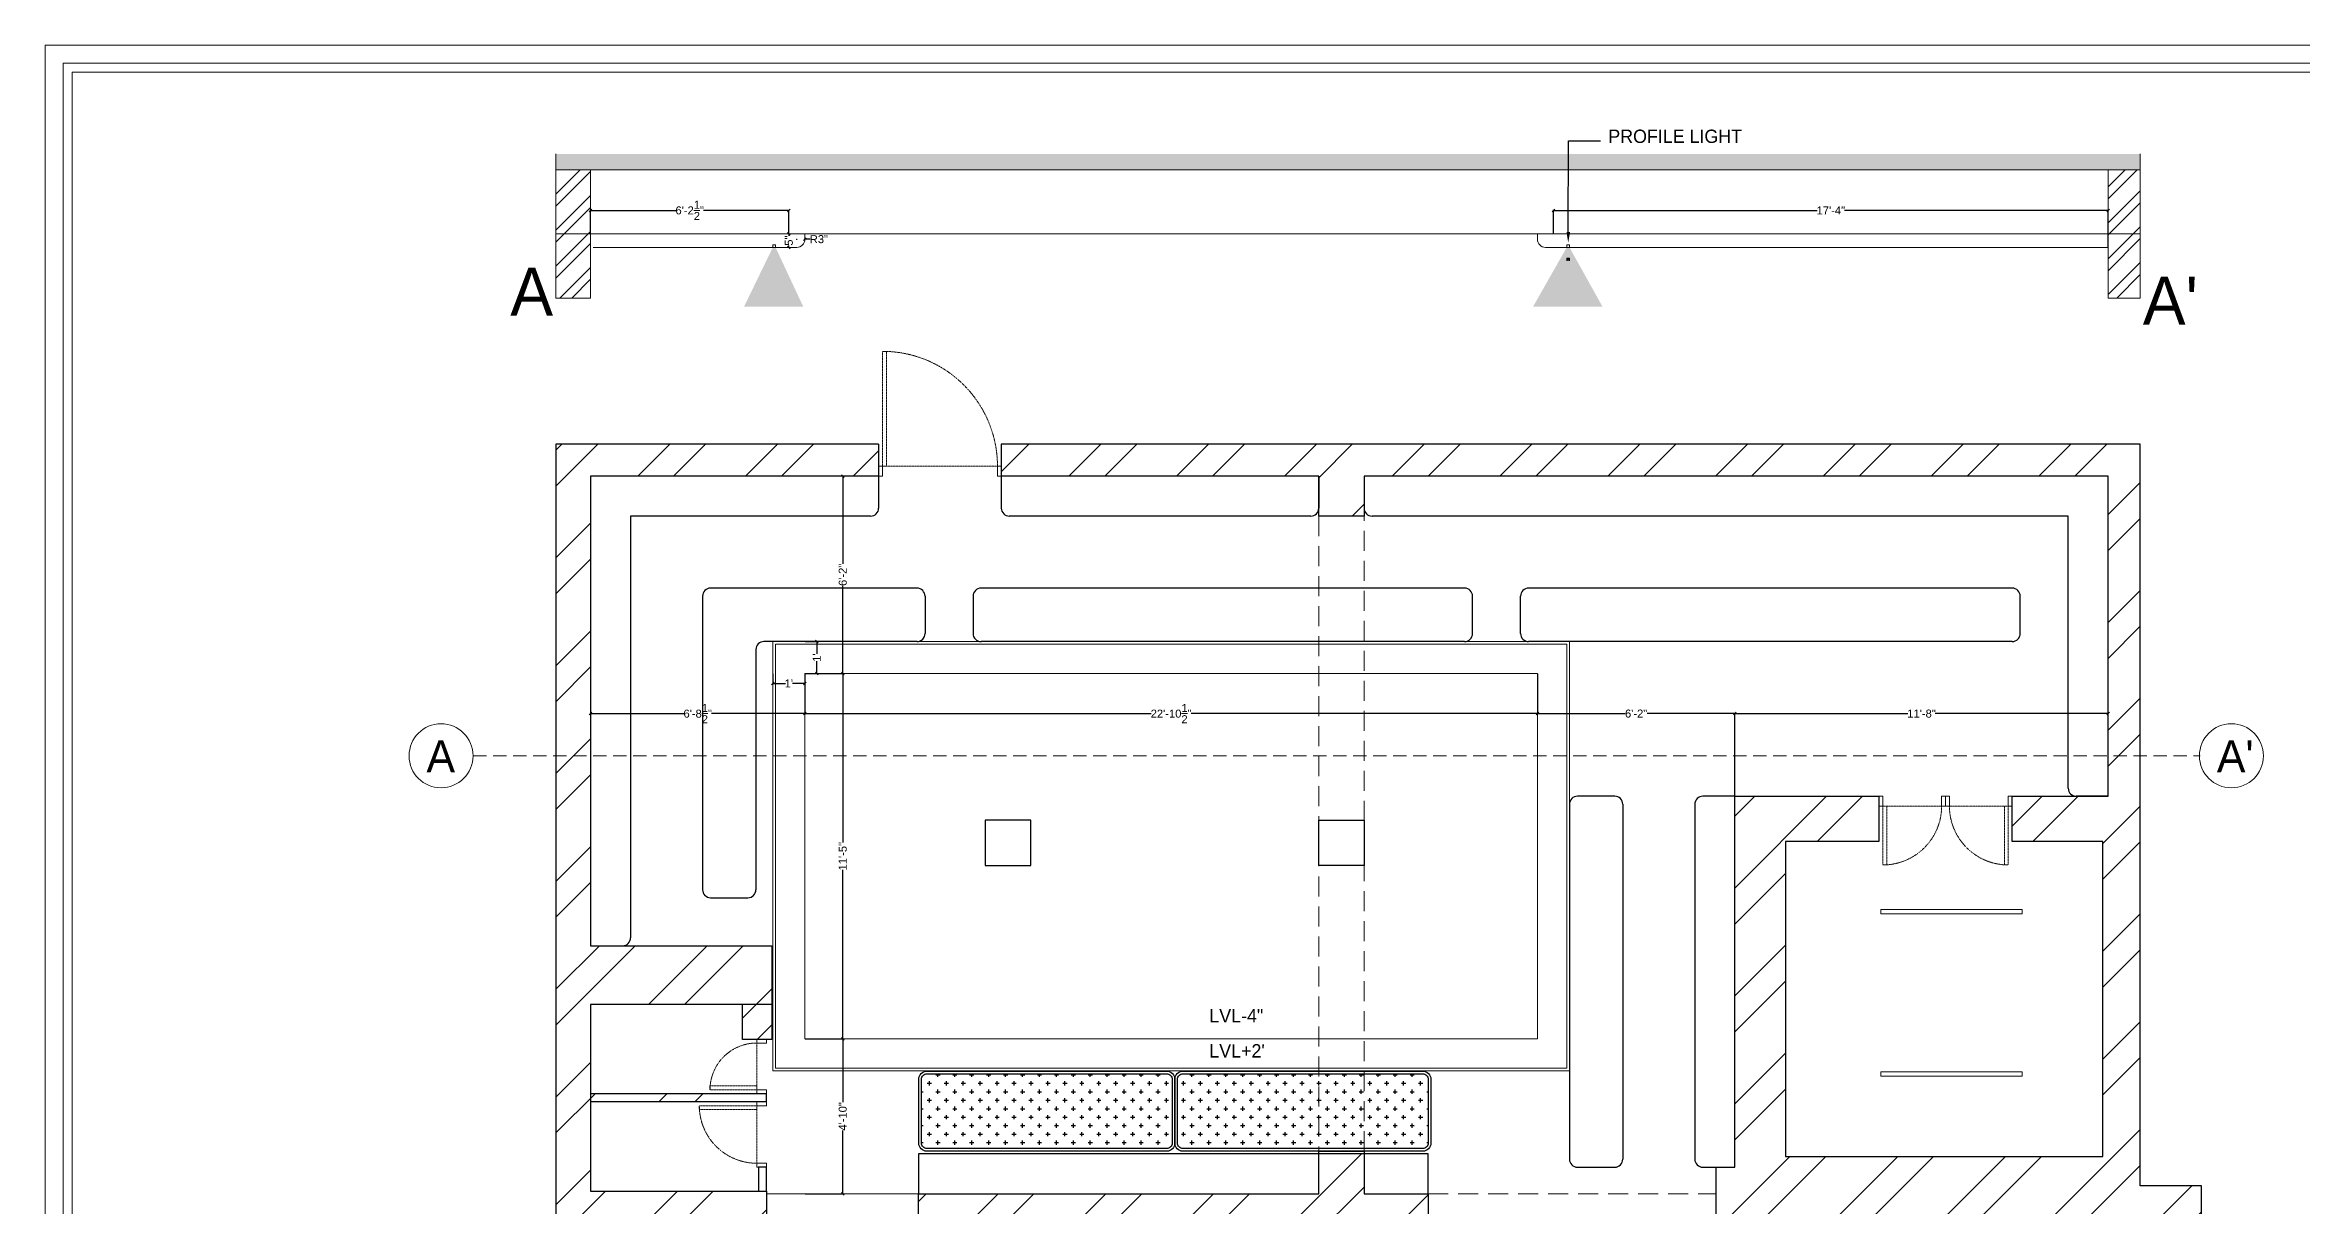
# Model space of a CAD drawing. Header units: inches. Extents: x -4677 to 18437, y -5264 to 2453.
# Drawn here: x 1820 to 2666, y 354 to 789 of the extents above; entities that cross this region are included whole.
import ezdxf
from ezdxf import colors
from ezdxf.entities.mleader import LeaderData, LeaderLine
from ezdxf.math import Vec2, Vec3

# ---------------------------------------------------------------- set-up
doc = ezdxf.new("R2010")
doc.units = ezdxf.units.IN
for name, pattern in [('AUDIT_D_060311083008-3', [0]), ('DASHED', [0.75, 0.5, -0.25]), ('DASHED2', [0.375, 0.25, -0.125]), ('HIDDEN', [0.375, 0.25, -0.125])]:
    doc.linetypes.add(name, pattern=pattern)
for name, color, linetype in [('A-DOOR', 251, 'AUDIT_D_060311083008-3'), ('A-Door-Frame', 1, 'Continuous'), ('A-Door-Swing', 8, 'HIDDEN'), ('IEL-HATCH-002', 7, 'Continuous')]:
    doc.layers.add(name, color=color, linetype=linetype)
doc.layers.add('FURNI', color=140, linetype='Continuous', lineweight=18)
doc.styles.add('HEMI', font='stylu.ttf')
doc.styles.get("Standard").update_dxf_attribs({"font": 'arial.ttf'})
doc.dimstyles.get("Standard").update_dxf_attribs({"dimtxt": 3, "dimasz": 1, "dimexe": 0.18, "dimexo": 0.0625, "dimgap": 0.09, "dimtad": 0, "dimdec": 1, "dimzin": 0, "dimdsep": 46, "dimlunit": 4, "dimtxsty": 'Standard', "dimblk": 'OBLIQUE', "dimcen": 0.09, "dimclrd": 5, "dimclre": 5, "dimclrt": 5, "dimadec": 0, "dimazin": 0, "dimtfac": 1, "dimtdec": 1, "dimtofl": 0, "dimtmove": 0, "dimatfit": 3, "dimldrblk": 'OBLIQUE', "dimfxl": 1, "dimtolj": 1, "dimtzin": 0, "dimarcsym": 0})
pattern_1 = [(0, (297.657, 0), (0, 6.985), [5.08, -1.905]), (90, (297.657, 0), (-6.985, 4e-16), [5.08, -1.905])]

# ---------------------------------------------------------------- blocks, each defined once
blk = doc.blocks.new('*U7')
at = {"layer": 'A-Door-Frame', "lineweight": 5}
for p, q in [((0, -100), (0, 0)), ((668, -100), (668, 0))]:
    blk.add_line(p, q, dxfattribs=at)
for points in [[(0, -100), (40, -100), (40, 0), (0, 0)], [(668, -100), (628, -100), (628, 0), (668, 0)]]:
    blk.add_lwpolyline(points, dxfattribs=at)
at = {"layer": 'A-Door-Swing', "linetype": 'DASHED2', "lineweight": 5}
blk.add_line((45, 0), (633, 0), dxfattribs=at)
blk.add_lwpolyline([(40, 0), (40, 588), (80, 588), (80, 0)], close=True, dxfattribs=at)
blk.add_arc((40, 0), 588, 360, 90, dxfattribs=at)
blk = doc.blocks.new('*U8')
at = {"layer": 'A-Door-Frame', "lineweight": 5}
for p, q in [((0, -100), (0, 0)), ((559, -100), (559, 0))]:
    blk.add_line(p, q, dxfattribs=at)
for points in [[(0, -100), (40, -100), (40, 0), (0, 0)], [(559, -100), (519, -100), (519, 0), (559, 0)]]:
    blk.add_lwpolyline(points, dxfattribs=at)
at = {"layer": 'A-Door-Swing', "linetype": 'DASHED2', "lineweight": 5}
blk.add_line((44, 0), (523, 0), dxfattribs=at)
blk.add_lwpolyline([(40, 0), (40, 479), (80, 479), (80, 0)], close=True, dxfattribs=at)
blk.add_arc((40, 0), 479, 360, 90, dxfattribs=at)
blk = doc.blocks.new('*U12')
at = {"layer": 'A-Door-Frame', "lineweight": 5}
for p, q in [((0, -100), (0, 0)), ((682, -100), (682, 0))]:
    blk.add_line(p, q, dxfattribs=at)
for points in [[(0, -100), (40, -100), (40, 0), (0, 0)], [(682, -100), (642, -100), (642, 0), (682, 0)]]:
    blk.add_lwpolyline(points, dxfattribs=at)
at = {"layer": 'A-Door-Swing', "linetype": 'DASHED2', "lineweight": 5}
blk.add_line((45, 0), (647, 0), dxfattribs=at)
blk.add_lwpolyline([(40, 0), (40, 602), (80, 602), (80, 0)], close=True, dxfattribs=at)
blk.add_arc((40, 0), 602, 360, 90, dxfattribs=at)
blk = doc.blocks.new('*U9')
at = {"layer": 'A-Door-Frame', "lineweight": 5}
for p, q in [((0, -100), (0, 0)), ((1255, -100), (1255, 0))]:
    blk.add_line(p, q, dxfattribs=at)
for points in [[(0, -100), (40, -100), (40, 0), (0, 0)], [(1255, -100), (1215, -100), (1215, 0), (1255, 0)]]:
    blk.add_lwpolyline(points, dxfattribs=at)
at = {"layer": 'A-Door-Swing', "linetype": 'DASHED2', "lineweight": 5}
blk.add_line((51, 0), (1225, 0), dxfattribs=at)
blk.add_lwpolyline([(40, 0), (40, 1175), (80, 1175), (80, 0)], close=True, dxfattribs=at)
blk.add_arc((40, 0), 1175, 360, 90, dxfattribs=at)
blk = doc.blocks.new('wef')
at = {"layer": 'IEL-HATCH-002', "true_color": 0xc7c8ca, "transparency": 33554687}
h = blk.add_hatch(dxfattribs=at)
h.set_pattern_fill('ANSI32', color=9, scale=3)
h.paths.add_polyline_path([(9186.53, 855.43), (9120.53, 855.43), (9120.53, 925.43), (9177.53, 925.43), (9188.53, 925.43), (9188.53, 947.43), (9120.53, 947.43), (9120.53, 1123.43), (9228.53, 1123.43), (9228.53, 1135.43), (9107.53, 1135.43), (9107.53, 641.43), (9283.53, 641.43), (9283.53, 644.43), (9283.53, 769.43), (9283.53, 787.43), (9268.53, 787.43), (9268.53, 653.43), (9256.53, 653.43), (9119.53, 653.43), (9119.53, 838.43), (9131.53, 838.43), (9186.53, 838.43)])
h.paths.add_polyline_path([(9701.53, 1135.43), (9274.53, 1135.43), (9274.53, 1123.43), (9393.53, 1123.43), (9393.53, 1111.43), (9393.53, 1108.43), (9410.53, 1108.43), (9410.53, 1123.43), (9689.53, 1123.43), (9689.53, 1003.43), (9677.53, 1003.43), (9653.53, 1003.43), (9653.53, 986.43), (9687.53, 986.43), (9687.53, 868.43), (9568.53, 868.43), (9568.53, 986.43), (9603.53, 986.43), (9603.53, 1003.43), (9549.53, 1003.43), (9549.53, 864.43), (9542.53, 864.43), (9542.53, 845.43), (9712.53, 845.43), (9712.53, 662.43), (9559.53, 662.43), (9559.53, 674.43), (9559.53, 677.43), (9542.53, 677.43), (9542.53, 662.43), (9518.53, 662.43), (9460.53, 662.43), (9460.53, 643.43), (9724.53, 643.43), (9724.53, 857.43), (9701.53, 857.43)])
h.paths.add_polyline_path([(9434.53, 854.43), (9410.53, 854.43), (9410.53, 869.43), (9393.53, 869.43), (9393.53, 854.43), (9359.53, 854.43), (9243.53, 854.43), (9243.53, 837.43), (9268.53, 837.43), (9268.53, 832.43), (9283.53, 832.43), (9283.53, 837.43), (9359.53, 837.43), (9434.53, 837.43)])
h.paths.add_polyline_path([(9365.53, 662.43), (9330.53, 662.43), (9330.53, 644.43), (9365.53, 644.43)], flags=17)
h.paths.add_polyline_path([(9374.53, 837.43), (9371.53, 837.43), (9371.53, 772.43), (9374.53, 772.43)], flags=17)
h.paths.add_polyline_path([(9374.53, 772.43), (9371.53, 772.43), (9283.53, 772.43), (9283.53, 769.43), (9374.53, 769.43)], flags=17)
h.paths.add_polyline_path([(9188.53, 925.43), (9177.53, 925.43), (9177.53, 912.32), (9182.86, 912.32), (9182.86, 912.43), (9186.53, 912.43), (9188.53, 912.32)], flags=17)
h.paths.add_polyline_path([(9186.53, 891.93), (9182.86, 891.93), (9120.53, 891.93), (9120.53, 888.93), (9186.53, 888.93)], flags=17)
h.paths.add_polyline_path([(9186.53, 864.43), (9183.53, 864.43), (9183.53, 855.43), (9186.53, 855.43)], flags=17)
at = {"layer": 'IEL-HATCH-002', "true_color": 0x939598, "transparency": 33554687}
h = blk.add_hatch(dxfattribs=at)
h.set_pattern_fill('CROSS', color=252, scale=0.5)
h.set_pattern_definition([(0, (1090.145, 0), (3.175, 3.175), [1.5875, -4.7625]), (90, (1090.939, -0.7937), (-3.175, 3.175), [1.5875, -4.7625])])
h.paths.add_polyline_path([(9338.58, 897.43, 0.414214), (9336.58, 899.43), (9246.58, 899.43, 0.414214), (9244.58, 897.43), (9244.58, 873.43, 0.414214), (9246.58, 871.43), (9336.58, 871.43, 0.414214), (9338.58, 873.43)])
h.paths.add_polyline_path([(9434.58, 897.43, 0.414214), (9432.58, 899.43), (9342.58, 899.43, 0.414214), (9340.58, 897.43), (9340.58, 873.43, 0.414214), (9342.58, 871.43), (9432.58, 871.43, 0.414214), (9434.58, 873.43)])
at = {"color": 252, "true_color": 0x939598}
for p, q in [((9228.53, 1135.43), (9107.53, 1135.43)), ((9107.53, 1135.43), (9107.53, 641.43)), ((9228.53, 1135.43), (9228.53, 1123.43)), ((9701.53, 1135.43), (9274.53, 1135.43)), ((9274.53, 1135.43), (9274.53, 1123.43)), ((9701.53, 857.43), (9701.53, 1135.43)), ((9228.53, 1123.43), (9120.53, 1123.43)), ((9120.53, 1123.43), (9120.53, 947.43)), ((9120.53, 1123.43), (9120.53, 1108.43)), ((9228.53, 1123.43), (9228.53, 1111.43)), ((9393.53, 1123.43), (9274.53, 1123.43)), ((9274.53, 1123.43), (9274.53, 1111.43)), ((9393.53, 1108.43), (9393.53, 1123.43)), ((9393.53, 1123.43), (9393.53, 1111.43)), ((9689.53, 1123.43), (9410.53, 1123.43)), ((9410.53, 1123.43), (9410.53, 1108.43)), ((9410.53, 1123.43), (9410.53, 1111.43)), ((9689.53, 1003.43), (9689.53, 1123.43)), ((9225.53, 1108.43), (9135.53, 1108.43)), ((9135.53, 1108.43), (9135.53, 950.43)), ((9390.53, 1108.43), (9277.53, 1108.43)), ((9410.53, 1108.43), (9393.53, 1108.43)), ((9410.53, 1108.43), (9393.53, 1108.43)), ((9674.53, 1108.43), (9413.53, 1108.43)), ((9674.53, 1006.43), (9674.53, 1108.43)), ((9162.53, 1078.43), (9162.53, 968.43)), ((9242.92, 1081.43), (9165.53, 1081.43)), ((9245.92, 1078.43), (9245.92, 1064.43)), ((9263.92, 1078.43), (9263.92, 1064.43)), ((9448.22, 1081.43), (9266.92, 1081.43)), ((9451.22, 1064.43), (9451.22, 1078.43)), ((9469.22, 1064.43), (9469.22, 1078.43)), ((9653.53, 1081.43), (9472.22, 1081.43)), ((9656.53, 1064.43), (9656.53, 1078.43)), ((9182.53, 1058.43), (9182.53, 968.43)), ((9242.92, 1061.43), (9185.53, 1061.43)), ((9448.22, 1061.43), (9266.92, 1061.43)), ((9653.53, 1061.43), (9472.22, 1061.43)), ((9487.53, 1000.43), (9487.53, 867.43)), ((9504.53, 1003.43), (9490.53, 1003.43)), ((9507.53, 1000.43), (9507.53, 867.43)), ((9534.53, 1000.43), (9534.53, 867.43)), ((9549.53, 1003.43), (9537.53, 1003.43)), ((9549.53, 864.43), (9549.53, 1003.43)), ((9549.53, 1003.43), (9603.53, 1003.43)), ((9603.53, 1003.43), (9603.53, 986.43)), ((9653.53, 986.43), (9653.53, 1003.43)), ((9653.53, 1003.43), (9689.53, 1003.43)), ((9689.53, 1003.43), (9677.53, 1003.43)), ((9285.53, 994.43), (9268.53, 994.43)), ((9268.53, 994.43), (9268.53, 977.43)), ((9285.53, 977.43), (9285.53, 994.43)), ((9603.53, 986.43), (9568.53, 986.43)), ((9568.53, 986.43), (9568.53, 868.43)), ((9687.53, 986.43), (9653.53, 986.43)), ((9687.53, 868.43), (9687.53, 986.43)), ((9268.53, 977.43), (9285.53, 977.43)), ((9165.53, 965.43), (9179.53, 965.43)), ((9120.53, 947.43), (9188.53, 947.43)), ((9120.53, 947.43), (9132.53, 947.43)), ((9188.53, 947.43), (9188.53, 925.43)), ((9120.53, 925.43), (9120.53, 855.43)), ((9177.53, 925.43), (9120.53, 925.43)), ((9188.53, 925.43), (9177.53, 925.43)), ((9177.53, 912.32), (9177.53, 925.43)), ((9188.53, 925.43), (9188.53, 912.32)), ((9188.53, 912.32), (9177.53, 912.32)), ((9186.53, 891.93), (9120.53, 891.93)), ((9186.53, 888.93), (9120.53, 888.93)), ((9186.53, 888.93), (9186.53, 891.93)), ((9186.53, 864.43), (9183.53, 864.43)), ((9183.53, 864.43), (9183.53, 855.43)), ((9186.53, 855.43), (9186.53, 864.43)), ((9434.53, 869.43), (9243.53, 869.43)), ((9243.53, 869.43), (9243.53, 854.43)), ((9393.53, 854.43), (9393.53, 870.43)), ((9393.53, 870.43), (9410.53, 870.43)), ((9410.53, 870.43), (9410.53, 854.43)), ((9434.53, 854.43), (9434.53, 869.43)), ((9490.53, 864.43), (9504.53, 864.43)), ((9537.53, 864.43), (9549.53, 864.43)), ((9542.53, 845.43), (9542.53, 864.43)), ((9568.53, 868.43), (9687.53, 868.43)), ((9120.53, 855.43), (9186.53, 855.43)), ((9186.53, 855.43), (9186.53, 838.43)), ((9724.53, 857.43), (9701.53, 857.43)), ((9724.53, 643.43), (9724.53, 857.43)), ((9243.53, 837.43), (9243.53, 854.43)), ((9410.53, 854.43), (9434.53, 854.43)), ((9434.53, 854.43), (9434.53, 837.43))]:
    blk.add_line(p, q, dxfattribs=at)
blk.add_lwpolyline([(9393.53, 977.43), (9393.53, 994.43), (9410.53, 994.43), (9410.53, 977.43)], close=True, dxfattribs=at)
for points in [[(9339.58, 897.43), (9339.58, 873.43, -0.414214), (9336.58, 870.43), (9246.58, 870.43, -0.414214), (9243.58, 873.43), (9243.58, 897.43, -0.414214), (9246.58, 900.43), (9336.58, 900.43, -0.414214)], [(9338.58, 897.43), (9338.58, 873.43, -0.414214), (9336.58, 871.43), (9246.58, 871.43, -0.414214), (9244.58, 873.43), (9244.58, 897.43, -0.414214), (9246.58, 899.43), (9336.58, 899.43, -0.414214)], [(9435.58, 897.43), (9435.58, 873.43, -0.414214), (9432.58, 870.43), (9342.58, 870.43, -0.414214), (9339.58, 873.43), (9339.58, 897.43, -0.414214), (9342.58, 900.43), (9432.58, 900.43, -0.414214)], [(9434.58, 897.43), (9434.58, 873.43, -0.414214), (9432.58, 871.43), (9342.58, 871.43, -0.414214), (9340.58, 873.43), (9340.58, 897.43, -0.414214), (9342.58, 899.43), (9432.58, 899.43, -0.414214)]]:
    blk.add_lwpolyline(points, format="xyb", close=True, dxfattribs=at)
blk.add_lwpolyline([(9243.53, 854.43), (9359.53, 854.43), (9393.53, 854.43)], dxfattribs=at)
for centre, start, end in [((9225.53, 1111.43), 270, 0), ((9277.53, 1111.43), 180, 270), ((9390.53, 1111.43), 270, 0), ((9413.53, 1111.43), 180, 270), ((9165.53, 1078.43), 90, 180), ((9242.92, 1078.43), 0, 90), ((9266.92, 1078.43), 90, 180), ((9448.22, 1078.43), 0, 90), ((9472.22, 1078.43), 90, 180), ((9653.53, 1078.43), 0, 90), ((9185.53, 1058.43), 90, 180), ((9242.92, 1064.43), 270, 0), ((9266.92, 1064.43), 180, 270), ((9448.22, 1064.43), 270, 0), ((9472.22, 1064.43), 180, 270), ((9653.53, 1064.43), 270, 0), ((9490.53, 1000.43), 90, 180), ((9504.53, 1000.43), 0, 90), ((9537.53, 1000.43), 90, 180), ((9677.53, 1006.43), 180, 270), ((9165.53, 968.43), 180, 270), ((9179.53, 968.43), 270, 0), ((9132.53, 950.43), 270, 0), ((9490.53, 867.43), 180, 270), ((9504.53, 867.43), 270, 0), ((9537.53, 867.43), 180, 270)]:
    blk.add_arc(centre, 3, start, end, dxfattribs=at)
at = {"layer": 'A-DOOR', "color": 252, "lineweight": 5, "true_color": 0x939598, "xscale": 0.03666666666666651, "yscale": 0.03666666666666651, "zscale": 0.03666666666666651}
blk.add_blockref('*U9', (9228.53, 1127.1), dxfattribs=at)
at = {"layer": 'A-DOOR', "color": 252, "lineweight": 5, "true_color": 0x939598, "yscale": 0.03666666666666651, "zscale": 0.03666666666666651}
for name, p, xscale, rotation in [('*U12', (9603.53, 999.76), -0.03666666666666651, 180), ('*U12', (9653.53, 999.76), 0.03666666666666651, 180), ('*U8', (9182.86, 891.93), 0.03666666666666651, 90.00000000000001), ('*U7', (9182.86, 888.93), -0.03666666666666651, 90)]:
    blk.add_blockref(name, p, dxfattribs=dict(at, xscale=xscale, rotation=rotation))
blk = doc.blocks.new('_Oblique')
at = {"color": 0, "linetype": 'ByBlock', "lineweight": -2}
blk.add_line((-0.5, -0.5), (0.5, 0.5), dxfattribs=at)
blk = doc.blocks.new('*D223')
at = {"color": 5, "lineweight": -2, "transparency": 16777216}
for p, q in [((2104.76, 416.67), (2119.08, 416.67)), ((2118.9, 416.67), (2118.9, 392.95)), ((2118.9, 358.62), (2118.9, 382.34)), ((2104.76, 358.62), (2119.08, 358.62))]:
    blk.add_line(p, q, dxfattribs=at)
at = {"layer": 'Defpoints', "color": 0, "transparency": 16777216}
for p in [(2104.69, 416.67), (2104.69, 358.62), (2118.9, 358.62)]:
    blk.add_point(p, dxfattribs=at)
at = {"color": 5, "lineweight": -2, "transparency": 16777216}
for p, rotation in [((2118.9, 416.67), 90), ((2118.9, 358.62), 270)]:
    blk.add_blockref('_Oblique', p, dxfattribs=dict(at, rotation=rotation))
at = {"color": 5, "lineweight": 5, "transparency": 16777216, "insert": (2118.9, 387.65), "char_height": 3, "attachment_point": 5, "rotation": 90}
blk.add_mtext('\\A1;4\'-10"', dxfattribs=at)
blk = doc.blocks.new('*D224')
at = {"color": 5, "lineweight": -2, "transparency": 16777216}
for p, q in [((2104.76, 553.62), (2119.08, 553.62)), ((2118.9, 553.62), (2118.9, 490.25)), ((2118.9, 416.67), (2118.9, 480.04)), ((2104.76, 416.67), (2119.08, 416.67))]:
    blk.add_line(p, q, dxfattribs=at)
at = {"layer": 'Defpoints', "color": 0, "transparency": 16777216}
for p in [(2104.69, 553.62), (2118.9, 553.62), (2104.69, 416.67)]:
    blk.add_point(p, dxfattribs=at)
at = {"color": 5, "lineweight": -2, "transparency": 16777216}
for p, rotation in [((2118.9, 553.62), 90), ((2118.9, 416.67), 270)]:
    blk.add_blockref('_Oblique', p, dxfattribs=dict(at, rotation=rotation))
at = {"color": 5, "lineweight": 5, "transparency": 16777216, "insert": (2118.9, 485.15), "char_height": 3, "attachment_point": 5, "rotation": 90}
blk.add_mtext('\\A1;11\'-5"', dxfattribs=at)
blk = doc.blocks.new('*D225')
at = {"color": 5, "lineweight": -2, "transparency": 16777216}
for p, q in [((2118.9, 627.62), (2118.9, 594.71)), ((2118.96, 627.62), (2119.08, 627.62)), ((2118.9, 553.62), (2118.9, 586.54)), ((2104.76, 553.62), (2119.08, 553.62))]:
    blk.add_line(p, q, dxfattribs=at)
at = {"layer": 'Defpoints', "color": 0, "transparency": 16777216}
for p in [(2118.9, 627.62), (2118.9, 627.62), (2104.69, 553.62)]:
    blk.add_point(p, dxfattribs=at)
at = {"color": 5, "lineweight": -2, "transparency": 16777216}
for p, rotation in [((2118.9, 627.62), 90), ((2118.9, 553.62), 270)]:
    blk.add_blockref('_Oblique', p, dxfattribs=dict(at, rotation=rotation))
at = {"color": 5, "lineweight": 5, "transparency": 16777216, "insert": (2118.9, 590.62), "char_height": 3, "attachment_point": 5, "rotation": 90}
blk.add_mtext('\\A1;6\'-2"', dxfattribs=at)
blk = doc.blocks.new('*D198')
at = {"color": 5, "lineweight": -2, "transparency": 16777216}
for p, q in [((2024.35, 553.56), (2024.35, 538.42)), ((2104.69, 553.56), (2104.69, 538.42)), ((2024.35, 538.6), (2059.34, 538.6)), ((2104.69, 538.6), (2069.7, 538.6))]:
    blk.add_line(p, q, dxfattribs=at)
at = {"layer": 'Defpoints', "color": 0, "transparency": 16777216}
for p in [(2024.35, 553.62), (2104.69, 553.62), (2024.35, 538.6)]:
    blk.add_point(p, dxfattribs=at)
at = {"color": 5, "lineweight": -2, "transparency": 16777216, "rotation": 180}
blk.add_blockref('_Oblique', (2024.35, 538.6), dxfattribs=at)
at = {"color": 5, "lineweight": -2, "transparency": 16777216}
blk.add_blockref('_Oblique', (2104.69, 538.6), dxfattribs=at)
at = {"color": 5, "lineweight": 5, "transparency": 16777216, "insert": (2064.52, 538.6), "char_height": 3, "attachment_point": 5}
blk.add_mtext('\\A1;6\'-8{\\H1x;\\S1/2;}"', dxfattribs=at)
blk = doc.blocks.new('*D226')
at = {"color": 5, "lineweight": -2, "transparency": 16777216}
for p, q in [((2104.69, 553.56), (2104.69, 538.42)), ((2379.35, 553.56), (2379.35, 538.42)), ((2104.69, 538.6), (2234.5, 538.6)), ((2379.35, 538.6), (2249.55, 538.6))]:
    blk.add_line(p, q, dxfattribs=at)
at = {"layer": 'Defpoints', "color": 0, "transparency": 16777216}
for p in [(2104.69, 553.62), (2379.35, 553.62), (2379.35, 538.6)]:
    blk.add_point(p, dxfattribs=at)
at = {"color": 5, "lineweight": -2, "transparency": 16777216, "rotation": 180}
blk.add_blockref('_Oblique', (2104.69, 538.6), dxfattribs=at)
at = {"color": 5, "lineweight": -2, "transparency": 16777216}
blk.add_blockref('_Oblique', (2379.35, 538.6), dxfattribs=at)
at = {"color": 5, "lineweight": 5, "transparency": 16777216, "insert": (2242.02, 538.6), "char_height": 3, "attachment_point": 5}
blk.add_mtext('\\A1;22\'-10{\\H1x;\\S1/2;}"', dxfattribs=at)
blk = doc.blocks.new('*D227')
at = {"color": 5, "lineweight": -2, "transparency": 16777216}
for p, q in [((2379.35, 553.56), (2379.35, 538.42)), ((2379.35, 538.6), (2412.27, 538.6)), ((2453.35, 538.6), (2420.44, 538.6)), ((2453.35, 507.69), (2453.35, 538.78))]:
    blk.add_line(p, q, dxfattribs=at)
at = {"layer": 'Defpoints', "color": 0, "transparency": 16777216}
for p in [(2379.35, 553.62), (2453.35, 538.6), (2453.35, 507.62)]:
    blk.add_point(p, dxfattribs=at)
at = {"color": 5, "lineweight": -2, "transparency": 16777216, "rotation": 180}
blk.add_blockref('_Oblique', (2379.35, 538.6), dxfattribs=at)
at = {"color": 5, "lineweight": -2, "transparency": 16777216}
blk.add_blockref('_Oblique', (2453.35, 538.6), dxfattribs=at)
at = {"color": 5, "lineweight": 5, "transparency": 16777216, "insert": (2416.35, 538.6), "char_height": 3, "attachment_point": 5}
blk.add_mtext('\\A1;6\'-2"', dxfattribs=at)
blk = doc.blocks.new('*D199')
at = {"color": 5, "lineweight": -2, "transparency": 16777216}
for p, q in [((2104.76, 565.62), (2109.33, 565.62)), ((2109.15, 565.62), (2109.15, 560.95)), ((2104.76, 553.62), (2109.33, 553.62)), ((2109.15, 553.62), (2109.15, 558.29))]:
    blk.add_line(p, q, dxfattribs=at)
at = {"layer": 'Defpoints', "color": 0, "transparency": 16777216}
for p in [(2104.69, 565.62), (2109.15, 565.62), (2104.69, 553.62)]:
    blk.add_point(p, dxfattribs=at)
at = {"color": 5, "lineweight": -2, "transparency": 16777216}
for p, rotation in [((2109.15, 565.62), 90), ((2109.15, 553.62), 270)]:
    blk.add_blockref('_Oblique', p, dxfattribs=dict(at, rotation=rotation))
at = {"color": 5, "lineweight": 5, "transparency": 16777216, "insert": (2109.15, 559.62), "char_height": 3, "attachment_point": 5, "rotation": 90}
blk.add_mtext("\\A1;1'", dxfattribs=at)
blk = doc.blocks.new('*D200')
at = {"color": 5, "lineweight": -2, "transparency": 16777216}
for p, q in [((2092.69, 553.56), (2092.69, 549.76)), ((2104.69, 553.56), (2104.69, 549.76)), ((2092.69, 549.94), (2097.37, 549.94)), ((2104.69, 549.94), (2100.02, 549.94))]:
    blk.add_line(p, q, dxfattribs=at)
at = {"layer": 'Defpoints', "color": 0, "transparency": 16777216}
for p in [(2092.69, 553.62), (2104.69, 553.62), (2092.69, 549.94)]:
    blk.add_point(p, dxfattribs=at)
at = {"color": 5, "lineweight": -2, "transparency": 16777216, "rotation": 180}
blk.add_blockref('_Oblique', (2092.69, 549.94), dxfattribs=at)
at = {"color": 5, "lineweight": -2, "transparency": 16777216}
blk.add_blockref('_Oblique', (2104.69, 549.94), dxfattribs=at)
at = {"color": 5, "lineweight": 5, "transparency": 16777216, "insert": (2098.69, 549.94), "char_height": 3, "attachment_point": 5}
blk.add_mtext("\\A1;1'", dxfattribs=at)
blk = doc.blocks.new('*D233')
at = {"color": 5, "lineweight": -2, "transparency": 16777216}
for p, q in [((2024.35, 718.43), (2024.35, 727.39)), ((2024.35, 727.21), (2056.34, 727.21)), ((2098.69, 727.21), (2066.7, 727.21)), ((2098.69, 718.43), (2098.69, 727.39))]:
    blk.add_line(p, q, dxfattribs=at)
at = {"layer": 'Defpoints', "color": 0, "transparency": 16777216}
for p in [(2024.35, 727.21), (2024.35, 718.36), (2098.69, 718.36)]:
    blk.add_point(p, dxfattribs=at)
at = {"color": 5, "lineweight": -2, "transparency": 16777216, "rotation": 180}
blk.add_blockref('_Oblique', (2024.35, 727.21), dxfattribs=at)
at = {"color": 5, "lineweight": -2, "transparency": 16777216}
blk.add_blockref('_Oblique', (2098.69, 727.21), dxfattribs=at)
at = {"color": 5, "lineweight": 5, "transparency": 16777216, "insert": (2061.52, 727.21), "char_height": 3, "attachment_point": 5}
blk.add_mtext('\\A1;6\'-2{\\H1x;\\S1/2;}"', dxfattribs=at)
blk = doc.blocks.new('*D234')
at = {"color": 5, "lineweight": -2, "transparency": 16777216}
for p, q in [((2385.35, 718.43), (2385.35, 727.39)), ((2385.35, 727.21), (2484.25, 727.21)), ((2593.35, 727.21), (2494.45, 727.21)), ((2593.35, 713.43), (2593.35, 727.39))]:
    blk.add_line(p, q, dxfattribs=at)
at = {"layer": 'Defpoints', "color": 0, "transparency": 16777216}
for p in [(2593.35, 727.21), (2385.35, 718.36), (2593.35, 713.36)]:
    blk.add_point(p, dxfattribs=at)
at = {"color": 5, "lineweight": -2, "transparency": 16777216, "rotation": 180}
blk.add_blockref('_Oblique', (2385.35, 727.21), dxfattribs=at)
at = {"color": 5, "lineweight": -2, "transparency": 16777216}
blk.add_blockref('_Oblique', (2593.35, 727.21), dxfattribs=at)
at = {"color": 5, "lineweight": 5, "transparency": 16777216, "insert": (2489.35, 727.21), "char_height": 3, "attachment_point": 5}
blk.add_mtext('\\A1;17\'-4"', dxfattribs=at)
blk = doc.blocks.new('*D194')
at = {"color": 5, "lineweight": -2, "transparency": 16777216}
for p, q in [((2453.35, 507.69), (2453.35, 538.78)), ((2453.35, 538.6), (2518.25, 538.6)), ((2593.35, 538.6), (2528.45, 538.6)), ((2593.35, 507.69), (2593.35, 538.78))]:
    blk.add_line(p, q, dxfattribs=at)
at = {"layer": 'Defpoints', "color": 0, "transparency": 16777216}
for p in [(2593.35, 538.6), (2453.35, 507.62), (2593.35, 507.62)]:
    blk.add_point(p, dxfattribs=at)
at = {"color": 5, "lineweight": -2, "transparency": 16777216, "rotation": 180}
blk.add_blockref('_Oblique', (2453.35, 538.6), dxfattribs=at)
at = {"color": 5, "lineweight": -2, "transparency": 16777216}
blk.add_blockref('_Oblique', (2593.35, 538.6), dxfattribs=at)
at = {"color": 5, "lineweight": 5, "transparency": 16777216, "insert": (2523.35, 538.6), "char_height": 3, "attachment_point": 5}
blk.add_mtext('\\A1;11\'-8"', dxfattribs=at)
blk = doc.blocks.new('*D211')
at = {"color": 5, "lineweight": -2, "transparency": 16777216}
for p, q in [((2101.6, 716.36), (2101.78, 716.36)), ((2101.69, 716.27), (2101.69, 716.45)), ((2106.69, 716.39), (2104.69, 716.38))]:
    blk.add_line(p, q, dxfattribs=at)
blk.add_arc((2101.69, 716.36), 3, 1.19366, 3.74583, dxfattribs=at)
at = {"layer": 'Defpoints', "color": 0, "transparency": 16777216}
for p in [(2101.69, 716.36), (2104.69, 716.38)]:
    blk.add_point(p, dxfattribs=at)
at = {"color": 5, "lineweight": -2, "transparency": 16777216, "rotation": 180.308083882922}
blk.add_blockref('_Oblique', (2104.69, 716.38), dxfattribs=at)
at = {"color": 5, "lineweight": 5, "transparency": 16777216, "insert": (2109.94, 716.41), "char_height": 3, "attachment_point": 5, "rotation": 0.30808}
blk.add_mtext('\\A1;R3"', dxfattribs=at)
blk = doc.blocks.new('*D212')
at = {"color": 5, "lineweight": -2, "transparency": 16777216}
for p, q in [((2098.69, 718.36), (2098.69, 717.68)), ((2098.69, 713.36), (2098.69, 714.05)), ((2098.76, 718.36), (2098.87, 718.36)), ((2098.76, 713.36), (2098.87, 713.36))]:
    blk.add_line(p, q, dxfattribs=at)
at = {"layer": 'Defpoints', "color": 0, "transparency": 16777216}
for p in [(2098.69, 718.36), (2098.69, 713.36), (2098.69, 713.36)]:
    blk.add_point(p, dxfattribs=at)
at = {"color": 5, "lineweight": -2, "transparency": 16777216}
for p, rotation in [((2098.69, 718.36), 90), ((2098.69, 713.36), 270)]:
    blk.add_blockref('_Oblique', p, dxfattribs=dict(at, rotation=rotation))
at = {"color": 5, "lineweight": 5, "transparency": 16777216, "insert": (2098.69, 715.86), "char_height": 3, "attachment_point": 5, "rotation": 90}
blk.add_mtext('\\A1;5"', dxfattribs=at)

msp = doc.modelspace()

# ---------------------------------------------------------------- hatches: boundary and pattern name
at = {"layer": 'IEL-HATCH-002', "lineweight": 5, "true_color": 0x939598, "transparency": 33554687}
h = msp.add_hatch(dxfattribs=at)
h.set_pattern_fill('AR-CONC', color=252, scale=0.1)
h.set_pattern_definition([(50, (-39.483, 164.181), (18.21847, -1.59391), [1.905, -20.955]), (355, (-39.483, 164.181), (-3.52434, 19.10568), [1.524, -16.76406]), (100.45144, (-37.965, 164.048), (14.69412, 17.51178), [1.619, -17.80902]), (46.1842, (-39.483, 169.26), (27.1079, -4.20423), [2.8575, -31.4325]), (96.6356, (-37.224, 168.91), (23.74041, 24.7426), [2.4285, -26.71356]), (351.1842, (-39.483, 169.26), (23.7404, 24.7426), [2.286, -25.14597]), (21, (-36.943, 167.991), (15.16144, -10.22652), [1.905, -20.955]), (326, (-36.943, 167.991), (6.1802, 18.4188), [1.524, -16.764]), (71.45144, (-35.68, 167.139), (21.34164, 8.19228), [1.619, -17.809]), (37.5, (-39.483, 164.181), (0.30886, 8.455504), [0, -16.5608, 0, -17.018, 0, -16.8275]), (7.5, (-39.483, 164.181), (6.681966, 10.018057), [0, -9.7028, 0, -16.1798, 0, -6.4135]), (327.5, (-45.147, 164.181), (13.55906, -0.572874), [0, -6.35, 0, -19.812, 0, -26.289]), (317.5, (-47.687, 164.181), (14.81292, 2.54265), [0, -8.255, 0, -13.1572, 0, -18.669])])
h.paths.add_polyline_path([(2605.35, 748.36), (2011.35, 748.36), (2011.35, 742.36), (2605.35, 742.36)])
at = {"layer": 'IEL-HATCH-002', "lineweight": 5, "true_color": 0xf7abae, "transparency": 33554687}
h = msp.add_hatch(dxfattribs=at)
h.set_pattern_fill('ANSI32', color=241)
h.set_pattern_definition([(45, (-39.483, 164.181), (-6.735192, 6.735192), []), (45, (-34.993, 164.181), (-6.735192, 6.735192), [])])
h.paths.add_polyline_path([(2024.35, 742.36), (2011.35, 742.36), (2011.35, 694.36), (2024.35, 694.36)])
h.paths.add_polyline_path([(2605.35, 742.36), (2593.35, 742.36), (2593.35, 694.36), (2605.35, 694.36)])
at = {"layer": 'IEL-HATCH-002', "lineweight": 5, "transparency": 33554687}
h = msp.add_hatch(color=256, dxfattribs=at)
h.dxf.hatch_style = 1
h.set_gradient(color1=(250, 246, 245), color2=(255, 255, 0), name='INVCURVED')
h.paths.add_polyline_path([(2093.69, 713.36), (2092.69, 713.36), (2081.87, 691.1), (2104.09, 691.1)])
h = msp.add_hatch(color=256, dxfattribs=at)
h.dxf.hatch_style = 1
h.set_gradient(color1=(250, 246, 245), color2=(255, 255, 0), name='INVCURVED')
h.paths.add_polyline_path([(2391.35, 713.36), (2390.35, 713.36), (2377.69, 691.1), (2403.76, 691.1)])
at = {"layer": 'IEL-HATCH-002', "lineweight": 5, "true_color": 0xf4ee51, "transparency": 33554687}
h = msp.add_hatch(color=41, dxfattribs=at)
h.dxf.hatch_style = 1
h.paths.add_polyline_path([(2391.35, 709.36), (2390.35, 709.36), (2390.35, 708.36), (2391.35, 708.36)])
at = {"layer": 'IEL-HATCH-002', "true_color": 0xf4ee51, "transparency": 33554687}
h = msp.add_hatch(dxfattribs=at)
h.set_pattern_fill('ANGLE', color=41)
h.set_pattern_definition(pattern_1)
h.paths.add_polyline_path([(2430.83, 551.18), (2429.83, 551.18), (2429.83, 550.18), (2430.83, 550.18)])
h = msp.add_hatch(dxfattribs=at)
h.set_pattern_fill('ANGLE', color=41)
h.set_pattern_definition(pattern_1)
h.paths.add_polyline_path([(2430.83, 551.18), (2429.83, 551.18), (2429.83, 550.18), (2430.83, 550.18)])

# ---------------------------------------------------------------- linework, layer by layer
at = {"lineweight": 5}
for p, q in [((2011.35, 694.36), (2011.35, 748.36)), ((2605.35, 694.36), (2605.35, 748.36)), ((2011.35, 742.36), (2605.35, 742.36)), ((2024.35, 694.36), (2024.35, 742.36)), ((2593.35, 694.36), (2593.35, 742.36)), ((2011.35, 718.36), (2605.35, 718.36)), ((2011.35, 718.36), (2605.35, 718.36)), ((2025.35, 713.36), (2093.69, 713.36)), ((2092.69, 714.36), (2093.69, 714.36)), ((2092.69, 713.36), (2092.69, 714.36)), ((2092.69, 713.36), (2093.69, 713.36)), ((2093.69, 713.36), (2093.69, 714.36)), ((2093.69, 713.36), (2101.69, 713.36)), ((2098.69, 718.36), (2385.35, 718.36)), ((2104.69, 716.36), (2104.69, 718.36)), ((2379.35, 716.36), (2379.35, 718.36)), ((2382.35, 713.36), (2390.35, 713.36)), ((2390.35, 714.36), (2391.35, 714.36)), ((2390.35, 713.36), (2390.35, 714.36)), ((2390.35, 713.36), (2391.35, 713.36)), ((2391.35, 713.36), (2391.35, 714.36)), ((2391.35, 713.36), (2593.35, 713.36)), ((2390.35, 709.36), (2391.35, 709.36)), ((2390.35, 708.36), (2390.35, 709.36)), ((2391.35, 708.36), (2391.35, 709.36)), ((2011.35, 694.36), (2024.35, 694.36)), ((2605.35, 694.36), (2593.35, 694.36))]:
    msp.add_line(p, q, dxfattribs=at)
at = {"color": 241, "linetype": 'DASHED2', "lineweight": 5, "ltscale": 30, "true_color": 0xf7abae}
for p, q in [((2297.35, 612.62), (2297.35, 373.62)), ((2314.35, 374.62), (2314.35, 612.62)), ((2338.35, 358.62), (2446.35, 358.62))]:
    msp.add_line(p, q, dxfattribs=at)
at = {"color": 240, "linetype": 'DASHED', "lineweight": 5, "ltscale": 10, "true_color": 0xed1f24}
msp.add_line((1980.28, 522.79), (2627.77, 522.79), dxfattribs=at)
at = {"color": 252, "lineweight": 5, "true_color": 0x939598}
msp.add_line((2147.35, 358.62), (2090.35, 358.62), dxfattribs=at)
at = {"color": 2, "lineweight": 5}
for points in [[(2391.35, 404.67), (2092.69, 404.67), (2092.69, 565.62), (2391.35, 565.62)], [(2390.35, 405.67), (2093.69, 405.67), (2093.69, 564.62), (2390.35, 564.62)]]:
    msp.add_lwpolyline(points, close=True, dxfattribs=at)
at = {"lineweight": 5}
for points in [[(2379.35, 416.67), (2104.69, 416.67), (2104.69, 553.62), (2379.35, 553.62)], [(2508.04, 463.54), (2508.04, 465.18), (2561.09, 465.18), (2561.09, 463.54)], [(2508.04, 402.74), (2508.04, 404.38), (2561.09, 404.38), (2561.09, 402.74)]]:
    msp.add_lwpolyline(points, close=True, dxfattribs=at)
at = {"color": 240, "lineweight": 5, "ltscale": 10, "true_color": 0xed1f24}
for centre in [(1968.28, 522.79), (2639.54, 522.79)]:
    msp.add_circle(centre, 12, dxfattribs=at)
at = {"lineweight": 5}
for centre, start, end in [((2101.69, 716.36), 270, 0), ((2382.35, 716.36), 180, 270)]:
    msp.add_arc(centre, 3, start, end, dxfattribs=at)
at = {"layer": 'FURNI', "color": 18, "lineweight": 5, "true_color": 0x000000}
for points in [[(1819.85, -18.56), (1819.85, 789.14), (2950.14, 789.14), (2950.14, -18.56)], [(1826.58, -11.83), (1826.58, 782.41), (2943.42, 782.41), (2943.42, -11.83)], [(1829.94, -8.47), (1829.94, 779.05), (2940.05, 779.05), (2940.05, -8.47)]]:
    msp.add_lwpolyline(points, close=True, dxfattribs=at)

# ---------------------------------------------------------------- block references
at = {"lineweight": 5}
msp.add_blockref('wef', (-7096.18, -495.81), dxfattribs=at)

# ---------------------------------------------------------------- texts
at = {"color": 5, "lineweight": 5, "insert": (2405.92, 757.48), "char_height": 5, "width": 57.0108, "attachment_point": 1, "rotation": 359.99056, "style": 'HEMI'}
msp.add_mtext('PROFILE LIGHT', dxfattribs=at)
at = {"color": 240, "lineweight": 5, "true_color": 0xed1f24, "width": 10.3511, "attachment_point": 1, "rotation": 359.99056, "style": 'HEMI'}
for s, insert, char_height in [('A', (1994.24, 705.74), 18), ("A'", (2606.31, 702.34), 18), ('A', (1962.83, 528.64), 12), ("A'", (2634.09, 528.64), 12)]:
    msp.add_mtext(s, dxfattribs=dict(at, insert=insert, char_height=char_height))
at = {"lineweight": 5, "char_height": 5, "width": 57.0108, "attachment_point": 1, "rotation": 359.99056, "style": 'HEMI'}
for s, insert in [('LVL-4"', (2256.34, 427.86)), ("LVL+2'", (2256.34, 414.72))]:
    msp.add_mtext(s, dxfattribs=dict(at, insert=insert))

# ---------------------------------------------------------------- dimensions: what is measured, and where the dimension line sits
at = {"lineweight": 5}
for base, p1, p2, picture, middle in [((2024.35, 727.21), (2098.69, 718.36), (2024.35, 718.36), '*D233', (2061.52, 727.21)), ((2024.35, 538.6), (2104.69, 553.62), (2024.35, 553.62), '*D198', (2064.52, 538.6)), ((2092.69, 549.94), (2104.69, 553.62), (2092.69, 553.62), '*D200', (2098.69, 549.94)), ((2379.35, 538.6), (2104.69, 553.62), (2379.35, 553.62), '*D226', (2242.02, 538.6))]:
    dim = msp.add_linear_dim(base=base, p1=p1, p2=p2, dimstyle='Standard', dxfattribs=at)
    dim.commit()
    dim.dimension.update_dxf_attribs({"geometry": picture, "text_midpoint": middle})
for base, p1, p2, picture, middle in [((2593.35, 727.21), (2385.35, 718.36), (2593.35, 713.36), '*D234', (2489.35, 727.21)), ((2453.35, 538.6), (2379.35, 553.62), (2453.35, 507.62), '*D227', (2416.35, 538.6)), ((2593.35, 538.6), (2453.35, 507.62), (2593.35, 507.62), '*D194', (2523.35, 538.6))]:
    dim = msp.add_linear_dim(base=base, p1=p1, p2=p2, dimstyle='Standard', override={"dimtmove": 1}, dxfattribs=at)
    dim.commit()
    dim.dimension.update_dxf_attribs({"geometry": picture, "text_midpoint": middle})
for base, p1, p2, picture, middle in [((2098.69, 713.36), (2098.69, 718.36), (2098.69, 713.36), '*D212', (2098.69, 715.86)), ((2109.15, 565.62), (2104.69, 553.62), (2104.69, 565.62), '*D199', (2109.15, 559.62)), ((2118.9011, 553.6228), (2104.6949, 416.6683), (2104.6949, 553.6228), '*D224', (2118.9011, 485.1455)), ((2118.9011, 358.6228), (2104.6949, 416.6683), (2104.6949, 358.6228), '*D223', (2118.9011, 387.6455))]:
    dim = msp.add_linear_dim(base=base, p1=p1, p2=p2, angle=90, dimstyle='Standard', dxfattribs=at)
    dim.commit()
    dim.dimension.update_dxf_attribs({"geometry": picture, "text_midpoint": middle})
dim = msp.add_radius_dim(center=(2101.69, 716.36), mpoint=(2104.69, 716.38), dimstyle='Standard', dxfattribs=at)
dim.commit()
dim.dimension.update_dxf_attribs({"geometry": '*D211', "text_midpoint": (2109.94, 716.41)})
dim = msp.add_linear_dim(base=(2118.9, 627.62), p1=(2104.69, 553.62), p2=(2118.9, 627.62), angle=90, dimstyle='Standard', override={"dimtmove": 1}, dxfattribs=at)
dim.commit()
dim.dimension.update_dxf_attribs({"geometry": '*D225', "text_midpoint": (2118.9, 590.62)})

# ---------------------------------------------------------------- leaders
at = {"color": 5, "lineweight": 5}
ml = msp.add_multileader_mtext('Standard', dxfattribs=at)
ml.set_content('', color=5)
ml.set_leader_properties()
ml.build(insert=Vec2(0, 0))
ctx = ml.context
ctx.base_point, ctx.plane_origin, ctx.plane_x_axis, ctx.plane_y_axis = Vec3(2406.99, 753.31), Vec3(2390.9, 720.88), Vec3(-1, 0), Vec3(0, -1)
ctx.text_align_type = 2
notes = []
notes.append((ctx, [(0, (1, 1, 0), (2390.94, 753.31), (1, 0), 12.05, [(0, [(2390.9, 715.06)], 0, [])])]))
ctx.mtext.insert, ctx.mtext.text_direction, ctx.mtext.rotation, ctx.mtext.alignment, ctx.mtext.flow_direction = Vec3(2404.99, 751.31), Vec3(-1, 0), 3.141593, 3, 5
for ctx, leaders in notes:
    for number, flags, end, landing, length, lines in leaders:
        leader = LeaderData()
        leader.index, (leader.has_last_leader_line, leader.has_dogleg_vector, leader.attachment_direction) = number, flags
        leader.last_leader_point, leader.dogleg_vector, leader.dogleg_length = Vec3(end), Vec3(landing), length
        for number, points, colour, breaks in lines:
            line = LeaderLine()
            line.index, line.vertices, line.color, line.breaks = number, Vec3.list(points), colors.encode_raw_color(colour), breaks
            leader.lines.append(line)
        ctx.leaders.append(leader)

doc.saveas('drawing.dxf')
